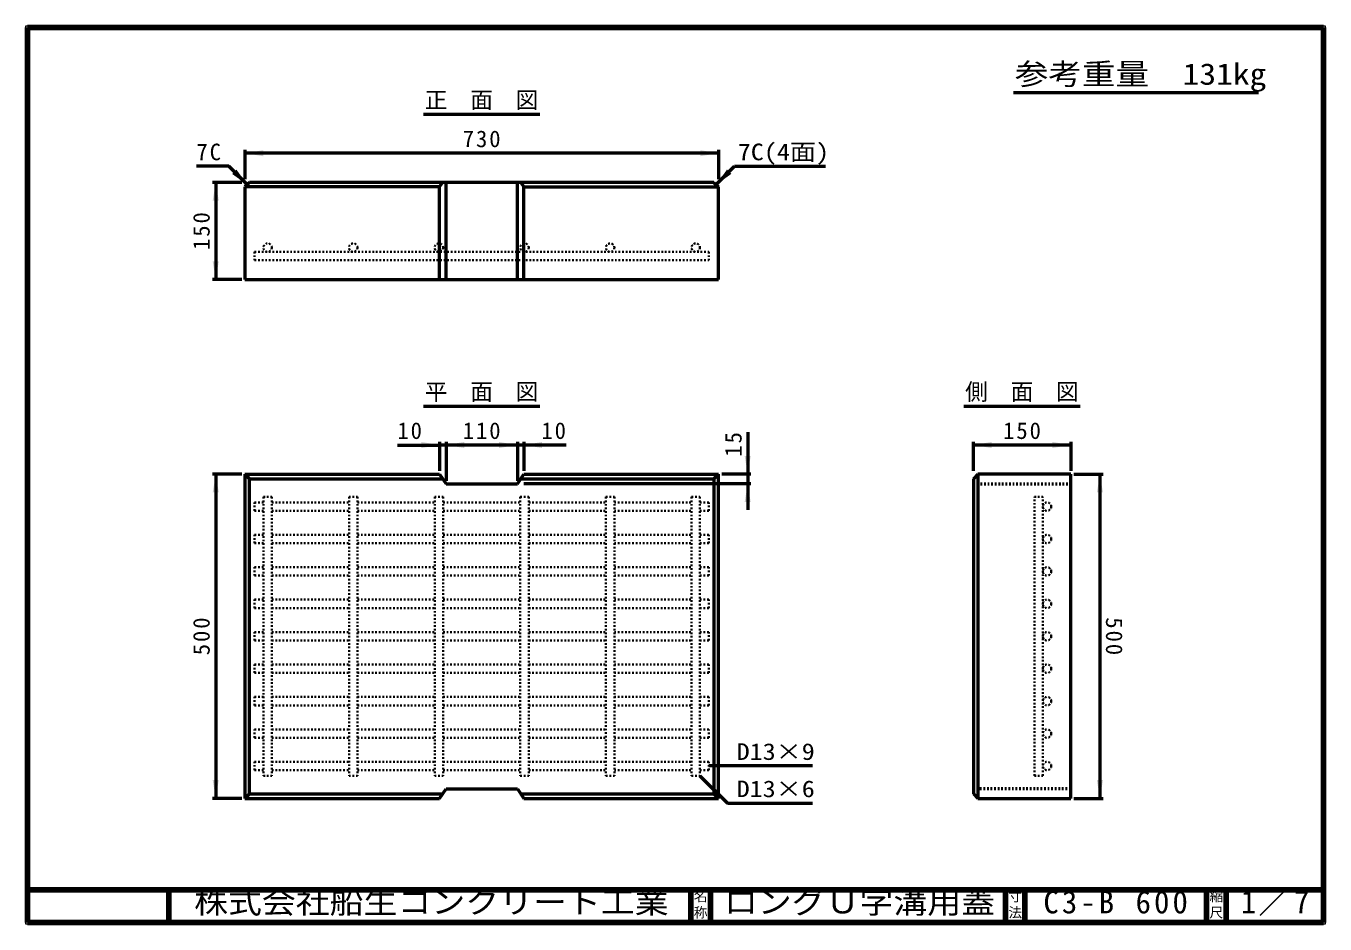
# Model space of a CAD drawing. Units: millimetres, scale not verified. Extents: x 100 to 4105, y 100 to 2870.
import ezdxf
from ezdxf.enums import TextEntityAlignment as Align

# ---------------------------------------------------------------- set-up
doc = ezdxf.new("R2010")
doc.units = ezdxf.units.MM
doc.header["$LTSCALE"] = 5
doc.linetypes.add('USER1', pattern=[2.2, 1, -1.2])
doc.layers.add('V-nasSTD', color=7, linetype='USER1', lineweight=35)
doc.styles.add('ＭＳ ゴシック', font='')
doc.styles.get('ＭＳ ゴシック').set_extended_font_data('MS Gothic')

msp = doc.modelspace()

# ---------------------------------------------------------------- hatches: boundary and pattern name
at = {"layer": 'V-nasSTD'}
for points in [[(831.266, 2486.892), (775.016, 2477.517), (831.266, 2468.142)], [(2178.766, 2468.142), (2235.016, 2477.517), (2178.766, 2486.892)], [(748.871, 2426.921), (782.016, 2380.517), (735.613, 2413.663)], [(2261.162, 2426.921), (2228.016, 2380.517), (2274.42, 2413.663)], [(694.391, 2331.267), (685.016, 2387.517), (675.641, 2331.267)], [(675.641, 2143.767), (685.016, 2087.517), (694.391, 2143.767)], [(1318.766, 1586.892), (1375.016, 1577.517), (1318.766, 1568.142)], [(1451.266, 1586.892), (1395.016, 1577.517), (1451.266, 1568.142)], [(1558.766, 1568.142), (1615.016, 1577.517), (1558.766, 1586.892)], [(1691.266, 1586.892), (1635.016, 1577.517), (1691.266, 1568.142)], [(3077.266, 1586.892), (3021.016, 1577.517), (3077.266, 1568.142)], [(3264.766, 1568.142), (3321.016, 1577.517), (3264.766, 1586.892)], [(2315.641, 1543.767), (2325.016, 1487.517), (2334.391, 1543.767)], [(694.391, 1431.267), (685.016, 1487.517), (675.641, 1431.267)], [(3401.641, 1431.267), (3411.016, 1487.517), (3420.391, 1431.267)], [(2315.641, 1401.267), (2325.016, 1457.517), (2334.391, 1401.267)], [(675.641, 543.767), (685.016, 487.517), (694.391, 543.767)], [(3420.391, 543.767), (3411.016, 487.517), (3401.641, 543.767)]]:
    msp.add_hatch(color=256, dxfattribs=at).paths.add_polyline_path(points)

# ---------------------------------------------------------------- linework, layer by layer
at = {"layer": 'V-nasSTD', "linetype": 'Continuous', "lineweight": 100}
for p, q in [((105, 2865), (105, 105)), ((4100, 2865), (105, 2865)), ((4100, 105), (4100, 2865)), ((105, 205), (4100, 205)), ((540, 205), (540, 105)), ((2150, 205), (2150, 105)), ((2210, 205), (2210, 105)), ((3120, 205), (3120, 105)), ((3180, 205), (3180, 105)), ((3740, 205), (3740, 105)), ((3800, 205), (3800, 105)), ((105, 105), (4100, 105))]:
    msp.add_line(p, q, dxfattribs=at)
at = {"layer": 'V-nasSTD', "linetype": 'Continuous', "lineweight": 50}
for p, q in [((3144.5, 2664.753), (3900, 2664.753)), ((1325.516, 2597.517), (1684.516, 2597.517)), ((775.016, 2487.517), (775.016, 2397.517)), ((2235.016, 2487.517), (2235.016, 2397.517)), ((2235.016, 2477.517), (775.016, 2477.517)), ((725.448, 2437.086), (625.448, 2437.086)), ((782.016, 2380.517), (725.448, 2437.086)), ((2228.016, 2380.517), (2284.585, 2437.086)), ((2284.585, 2437.086), (2564.585, 2437.086)), ((765.016, 2387.517), (675.016, 2387.517)), ((685.016, 2387.517), (685.016, 2087.517)), ((789.016, 2387.517), (775.016, 2373.517)), ((775.016, 2373.517), (775.016, 2087.517)), ((1375.016, 2373.517), (775.016, 2373.517)), ((2221.016, 2387.517), (789.016, 2387.517)), ((1375.016, 2373.517), (1384.35, 2387.517)), ((1375.016, 2087.517), (1375.016, 2373.517)), ((1395.016, 2087.517), (1395.016, 2387.517)), ((1615.016, 2087.517), (1615.016, 2387.517)), ((1625.683, 2387.517), (1635.016, 2373.517)), ((1635.016, 2087.517), (1635.016, 2373.517)), ((1635.016, 2373.517), (2235.016, 2373.517)), ((2221.016, 2387.517), (2235.016, 2373.517)), ((2235.016, 2087.517), (2235.016, 2373.517)), ((765.016, 2087.517), (675.016, 2087.517)), ((775.016, 2087.517), (2235.016, 2087.517)), ((1325.516, 1697.517), (1684.516, 1697.517)), ((2991.516, 1697.517), (3350.516, 1697.517)), ((2325.016, 1617.517), (2325.016, 1487.517)), ((1245.016, 1577.517), (1375.016, 1577.517)), ((1375.016, 1587.517), (1375.016, 1497.517)), ((1395.016, 1577.517), (1375.016, 1577.517)), ((1395.016, 1587.517), (1395.016, 1467.517)), ((1615.016, 1577.517), (1395.016, 1577.517)), ((1615.016, 1587.517), (1615.016, 1467.517)), ((1635.016, 1577.517), (1615.016, 1577.517)), ((1635.016, 1587.517), (1635.016, 1497.517)), ((1765.016, 1577.517), (1635.016, 1577.517)), ((3021.016, 1497.517), (3021.016, 1587.517)), ((3321.016, 1577.517), (3021.016, 1577.517)), ((3321.016, 1587.517), (3321.016, 1497.517)), ((765.016, 1487.517), (675.016, 1487.517)), ((685.016, 1487.517), (685.016, 487.517)), ((775.016, 1487.517), (775.016, 487.517)), ((775.016, 1487.517), (1375.016, 1487.517)), ((775.016, 1487.517), (789.016, 1473.517)), ((1375.016, 1487.517), (1395.016, 1457.517)), ((1615.016, 1457.517), (1635.016, 1487.517)), ((1635.016, 1487.517), (2235.016, 1487.517)), ((2221.016, 1473.517), (2235.016, 1487.517)), ((2235.016, 487.517), (2235.016, 1487.517)), ((2335.016, 1487.517), (2245.016, 1487.517)), ((2325.016, 1487.517), (2325.016, 1457.517)), ((3035.016, 1487.517), (3021.016, 1473.517)), ((3321.016, 1487.517), (3035.016, 1487.517)), ((3035.016, 1487.517), (3035.016, 487.517)), ((3321.016, 487.517), (3321.016, 1487.517)), ((3331.016, 1487.517), (3421.016, 1487.517)), ((3411.016, 1487.517), (3411.016, 487.517)), ((789.016, 1473.517), (1384.35, 1473.517)), ((789.016, 501.517), (789.016, 1473.517)), ((1395.016, 1457.517), (1615.016, 1457.517)), ((1625.683, 1473.517), (2221.016, 1473.517)), ((2335.016, 1457.517), (1635.016, 1457.517)), ((2221.016, 1473.517), (2221.016, 501.517)), ((2325.016, 1457.517), (2325.016, 1377.517)), ((3021.016, 1473.517), (3021.016, 501.517)), ((2525.016, 587.517), (2205.016, 587.517)), ((2178.016, 557.517), (2262.869, 472.665)), ((765.016, 487.517), (675.016, 487.517)), ((789.016, 501.517), (775.016, 487.517)), ((775.016, 487.517), (1375.016, 487.517)), ((789.016, 501.517), (1384.35, 501.517)), ((1375.016, 487.517), (1395.016, 517.517)), ((1395.016, 517.517), (1615.016, 517.517)), ((1615.016, 517.517), (1635.016, 487.517)), ((1625.683, 501.517), (2221.016, 501.517)), ((1635.016, 487.517), (2235.016, 487.517)), ((2221.016, 501.517), (2235.016, 487.517)), ((3021.016, 501.517), (3035.016, 487.517)), ((3035.016, 487.517), (3321.016, 487.517)), ((3331.016, 487.517), (3421.016, 487.517)), ((2262.869, 472.665), (2525.016, 472.665))]:
    msp.add_line(p, q, dxfattribs=at)
at = {"layer": 'V-nasSTD'}
for p, q in [((805.016, 2173.517), (2205.016, 2173.517)), ((805.016, 2173.517), (805.016, 2147.517)), ((2205.016, 2173.517), (2205.016, 2147.517)), ((805.016, 2147.517), (2205.016, 2147.517)), ((832.016, 1417.517), (832.016, 557.517)), ((832.016, 1417.517), (858.016, 1417.517)), ((858.016, 1417.517), (858.016, 557.517)), ((1096.016, 1417.517), (1096.016, 557.517)), ((1096.016, 1417.517), (1122.016, 1417.517)), ((1122.016, 1417.517), (1122.016, 557.517)), ((1360.016, 1417.517), (1360.016, 557.517)), ((1360.016, 1417.517), (1386.016, 1417.517)), ((1386.016, 1417.517), (1386.016, 557.517)), ((1624.016, 1417.517), (1624.016, 557.517)), ((1624.016, 1417.517), (1650.016, 1417.517)), ((1650.016, 1417.517), (1650.016, 557.517)), ((1888.016, 1417.517), (1888.016, 557.517)), ((1888.016, 1417.517), (1914.016, 1417.517)), ((1914.016, 1417.517), (1914.016, 557.517)), ((2152.016, 1417.517), (2152.016, 557.517)), ((2152.016, 1417.517), (2178.016, 1417.517)), ((2178.016, 1417.517), (2178.016, 557.517)), ((3209.016, 557.517), (3209.016, 1417.517)), ((3209.016, 1417.517), (3235.016, 1417.517)), ((3235.016, 557.517), (3235.016, 1417.517)), ((805.016, 1374.517), (805.016, 1400.517)), ((805.016, 1400.517), (832.016, 1400.517)), ((805.016, 1374.517), (832.016, 1374.517)), ((858.016, 1400.517), (1096.016, 1400.517)), ((858.016, 1374.517), (1096.016, 1374.517)), ((1122.016, 1400.517), (1360.016, 1400.517)), ((1122.016, 1374.517), (1360.016, 1374.517)), ((1386.016, 1400.517), (1624.016, 1400.517)), ((1386.016, 1374.517), (1624.016, 1374.517)), ((1650.016, 1400.517), (1888.016, 1400.517)), ((1650.016, 1374.517), (1888.016, 1374.517)), ((1914.016, 1400.517), (2152.016, 1400.517)), ((1914.016, 1374.517), (2152.016, 1374.517)), ((2178.016, 1400.517), (2205.016, 1400.517)), ((2178.016, 1374.517), (2205.016, 1374.517)), ((2205.016, 1374.517), (2205.016, 1400.517)), ((805.016, 1274.517), (805.016, 1300.517)), ((805.016, 1300.517), (832.016, 1300.517)), ((858.016, 1300.517), (1096.016, 1300.517)), ((1122.016, 1300.517), (1360.016, 1300.517)), ((1386.016, 1300.517), (1624.016, 1300.517)), ((1650.016, 1300.517), (1888.016, 1300.517)), ((1914.016, 1300.517), (2152.016, 1300.517)), ((2178.016, 1300.517), (2205.016, 1300.517)), ((2205.016, 1274.517), (2205.016, 1300.517)), ((805.016, 1274.517), (832.016, 1274.517)), ((858.016, 1274.517), (1096.016, 1274.517)), ((1122.016, 1274.517), (1360.016, 1274.517)), ((1386.016, 1274.517), (1624.016, 1274.517)), ((1650.016, 1274.517), (1888.016, 1274.517)), ((1914.016, 1274.517), (2152.016, 1274.517)), ((2178.016, 1274.517), (2205.016, 1274.517)), ((805.016, 1174.517), (805.016, 1200.517)), ((805.016, 1200.517), (832.016, 1200.517)), ((805.016, 1174.517), (832.016, 1174.517)), ((858.016, 1200.517), (1096.016, 1200.517)), ((858.016, 1174.517), (1096.016, 1174.517)), ((1122.016, 1200.517), (1360.016, 1200.517)), ((1122.016, 1174.517), (1360.016, 1174.517)), ((1386.016, 1200.517), (1624.016, 1200.517)), ((1386.016, 1174.517), (1624.016, 1174.517)), ((1650.016, 1200.517), (1888.016, 1200.517)), ((1650.016, 1174.517), (1888.016, 1174.517)), ((1914.016, 1200.517), (2152.016, 1200.517)), ((1914.016, 1174.517), (2152.016, 1174.517)), ((2178.016, 1200.517), (2205.016, 1200.517)), ((2178.016, 1174.517), (2205.016, 1174.517)), ((2205.016, 1174.517), (2205.016, 1200.517)), ((805.016, 1074.517), (805.016, 1100.517)), ((805.016, 1100.517), (832.016, 1100.517)), ((858.016, 1100.517), (1096.016, 1100.517)), ((1122.016, 1100.517), (1360.016, 1100.517)), ((1386.016, 1100.517), (1624.016, 1100.517)), ((1650.016, 1100.517), (1888.016, 1100.517)), ((1914.016, 1100.517), (2152.016, 1100.517)), ((2178.016, 1100.517), (2205.016, 1100.517)), ((2205.016, 1074.517), (2205.016, 1100.517)), ((805.016, 1074.517), (832.016, 1074.517)), ((858.016, 1074.517), (1096.016, 1074.517)), ((1122.016, 1074.517), (1360.016, 1074.517)), ((1386.016, 1074.517), (1624.016, 1074.517)), ((1650.016, 1074.517), (1888.016, 1074.517)), ((1914.016, 1074.517), (2152.016, 1074.517)), ((2178.016, 1074.517), (2205.016, 1074.517)), ((805.016, 974.517), (805.016, 1000.517)), ((805.016, 1000.517), (832.016, 1000.517)), ((805.016, 974.517), (832.016, 974.517)), ((858.016, 1000.517), (1096.016, 1000.517)), ((858.016, 974.517), (1096.016, 974.517)), ((1122.016, 1000.517), (1360.016, 1000.517)), ((1122.016, 974.517), (1360.016, 974.517)), ((1386.016, 1000.517), (1624.016, 1000.517)), ((1386.016, 974.517), (1624.016, 974.517)), ((1650.016, 1000.517), (1888.016, 1000.517)), ((1650.016, 974.517), (1888.016, 974.517)), ((1914.016, 1000.517), (2152.016, 1000.517)), ((1914.016, 974.517), (2152.016, 974.517)), ((2178.016, 1000.517), (2205.016, 1000.517)), ((2178.016, 974.517), (2205.016, 974.517)), ((2205.016, 974.517), (2205.016, 1000.517)), ((805.016, 874.517), (805.016, 900.517)), ((805.016, 900.517), (832.016, 900.517)), ((858.016, 900.517), (1096.016, 900.517)), ((1122.016, 900.517), (1360.016, 900.517)), ((1386.016, 900.517), (1624.016, 900.517)), ((1650.016, 900.517), (1888.016, 900.517)), ((1914.016, 900.517), (2152.016, 900.517)), ((2178.016, 900.517), (2205.016, 900.517)), ((2205.016, 874.517), (2205.016, 900.517)), ((805.016, 874.517), (832.016, 874.517)), ((858.016, 874.517), (1096.016, 874.517)), ((1122.016, 874.517), (1360.016, 874.517)), ((1386.016, 874.517), (1624.016, 874.517)), ((1650.016, 874.517), (1888.016, 874.517)), ((1914.016, 874.517), (2152.016, 874.517)), ((2178.016, 874.517), (2205.016, 874.517)), ((805.016, 774.517), (805.016, 800.517)), ((805.016, 800.517), (832.016, 800.517)), ((805.016, 774.517), (832.016, 774.517)), ((858.016, 800.517), (1096.016, 800.517)), ((858.016, 774.517), (1096.016, 774.517)), ((1122.016, 800.517), (1360.016, 800.517)), ((1122.016, 774.517), (1360.016, 774.517)), ((1386.016, 800.517), (1624.016, 800.517)), ((1386.016, 774.517), (1624.016, 774.517)), ((1650.016, 800.517), (1888.016, 800.517)), ((1650.016, 774.517), (1888.016, 774.517)), ((1914.016, 800.517), (2152.016, 800.517)), ((1914.016, 774.517), (2152.016, 774.517)), ((2178.016, 800.517), (2205.016, 800.517)), ((2178.016, 774.517), (2205.016, 774.517)), ((2205.016, 774.517), (2205.016, 800.517)), ((805.016, 674.517), (805.016, 700.517)), ((805.016, 700.517), (832.016, 700.517)), ((858.016, 700.517), (1096.016, 700.517)), ((1122.016, 700.517), (1360.016, 700.517)), ((1386.016, 700.517), (1624.016, 700.517)), ((1650.016, 700.517), (1888.016, 700.517)), ((1914.016, 700.517), (2152.016, 700.517)), ((2178.016, 700.517), (2205.016, 700.517)), ((2205.016, 674.517), (2205.016, 700.517)), ((805.016, 674.517), (832.016, 674.517)), ((858.016, 674.517), (1096.016, 674.517)), ((1122.016, 674.517), (1360.016, 674.517)), ((1386.016, 674.517), (1624.016, 674.517)), ((1650.016, 674.517), (1888.016, 674.517)), ((1914.016, 674.517), (2152.016, 674.517)), ((2178.016, 674.517), (2205.016, 674.517)), ((805.016, 574.517), (805.016, 600.517)), ((805.016, 600.517), (832.016, 600.517)), ((805.016, 574.517), (832.016, 574.517)), ((858.016, 600.517), (1096.016, 600.517)), ((858.016, 574.517), (1096.016, 574.517)), ((1122.016, 600.517), (1360.016, 600.517)), ((1122.016, 574.517), (1360.016, 574.517)), ((1386.016, 600.517), (1624.016, 600.517)), ((1386.016, 574.517), (1624.016, 574.517)), ((1650.016, 600.517), (1888.016, 600.517)), ((1650.016, 574.517), (1888.016, 574.517)), ((1914.016, 600.517), (2152.016, 600.517)), ((1914.016, 574.517), (2152.016, 574.517)), ((2178.016, 600.517), (2205.016, 600.517)), ((2178.016, 574.517), (2205.016, 574.517)), ((2205.016, 574.517), (2205.016, 600.517)), ((832.016, 557.517), (858.016, 557.517)), ((1096.016, 557.517), (1122.016, 557.517)), ((1360.016, 557.517), (1386.016, 557.517)), ((1624.016, 557.517), (1650.016, 557.517)), ((1888.016, 557.517), (1914.016, 557.517)), ((2152.016, 557.517), (2178.016, 557.517)), ((3209.016, 557.517), (3235.016, 557.517))]:
    msp.add_line(p, q, dxfattribs=at)
at = {"layer": 'V-nasSTD', "lineweight": 50}
for p, q in [((3021.016, 1457.517), (3321.016, 1457.517)), ((3321.016, 517.517), (3021.016, 517.517))]:
    msp.add_line(p, q, dxfattribs=at)
at = {"layer": 'V-nasSTD', "linetype": 'Continuous', "lineweight": 13}
msp.add_lwpolyline([(100, 100), (100, 2870), (4105, 2870), (4105, 100)], close=True, dxfattribs=at)
at = {"layer": 'V-nasSTD'}
for centre in [(845.016, 2186.517), (1109.016, 2186.517), (1373.016, 2186.517), (1637.016, 2186.517), (1901.016, 2186.517), (2165.016, 2186.517), (3248.016, 1387.517), (3248.016, 1287.517), (3248.016, 1187.517), (3248.016, 1087.517), (3248.016, 987.517), (3248.016, 887.517), (3248.016, 787.517), (3248.016, 687.517), (3248.016, 587.517)]:
    msp.add_circle(centre, 13, dxfattribs=at)

# ---------------------------------------------------------------- texts
at = {"layer": 'V-nasSTD', "style": 'ＭＳ ゴシック'}
for s, height, width, p in [('参考重量\u3000131kg', 65.98, 1.15, (3148.5, 2754.753)), ('7C(4面)', 51.32, 1.15, (2294.585, 2507.086)), ('D13×9', 51.32, 1.15, (2291.016, 657.517)), ('D13×6', 51.32, 1.15, (2291.016, 542.665)), ('株式会社船生コンクリート工業', 69.65, 1.1, (618.279, 202.55)), ('ロングＵ字溝用蓋', 69.65, 1.1, (2251.75, 202.5))]:
    msp.add_text(s, height=height, dxfattribs=dict(at, width=width)).set_placement(p, align=Align.TOP_LEFT)
for s, height, p in [('正\u3000面\u3000図', 51.32, (1329.516, 2667.517)), ('平\u3000面\u3000図', 51.32, (1329.516, 1767.517)), ('側\u3000面\u3000図', 51.32, (2995.516, 1767.517)), ('名', 30.79, (2158.982, 200.999)), ('寸', 30.79, (3128.982, 200.999)), ('縮', 30.79, (3748.982, 200.999)), ('称', 30.79, (2158.976, 151.01)), ('法', 30.79, (3128.976, 151.01)), ('尺', 30.79, (3748.976, 151.01))]:
    msp.add_text(s, height=height, dxfattribs=at).set_placement(p, align=Align.TOP_LEFT)
at = {"layer": 'V-nasSTD', "attachment_point": 1, "style": 'ＭＳ ゴシック'}
for s, insert, char_height in [('\\T1.17;730', (1446.516, 2547.517), 51.32), ('\\T1.17;7C', (625.448, 2507.086), 51.32), ('\\T1.17;10', (1245.016, 1647.517), 51.32), ('\\T1.17;110', (1446.516, 1647.517), 51.32), ('\\T1.17;10', (1689.016, 1647.517), 51.32), ('\\T1.17;150', (3112.516, 1647.517), 51.32), ('\\T1.2;C3-B\\~600', (3236.75, 202.5), 69.65), ('\\T1.15;1／7', (3845.521, 202.582), 69.65)]:
    msp.add_mtext(s, dxfattribs=dict(at, insert=insert, char_height=char_height))
at = {"layer": 'V-nasSTD', "char_height": 51.32, "attachment_point": 1, "style": 'ＭＳ ゴシック'}
for s, insert, rotation in [('\\T1.17;150', (615.016, 2179.017), 90), ('\\T1.17;15', (2255.016, 1541.517), 90), ('\\T1.17;500', (615.016, 929.017), 90), ('\\T1.17;500', (3481.016, 1046.017), 270)]:
    msp.add_mtext(s, dxfattribs=dict(at, insert=insert, rotation=rotation))

doc.saveas('drawing.dxf')
